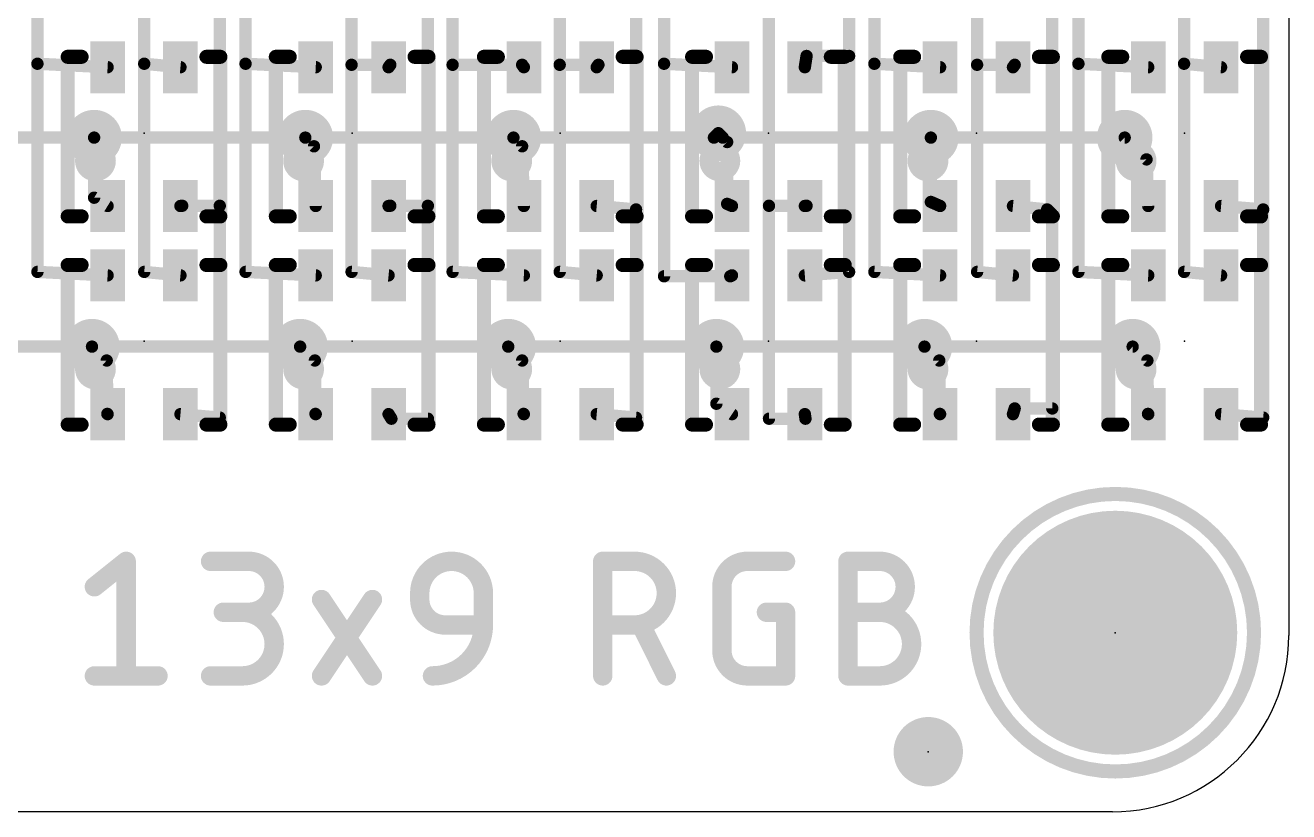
# Model space of a CAD drawing. Extents: x -9.9 to 44.1, y -5.1 to 53.3.
# Drawn here: x 20.79 to 39, y -5.08 to 6.25 of the extents above; entities that cross this region are included whole.
import ezdxf

# ---------------------------------------------------------------- set-up
doc = ezdxf.new("R2010")
doc.units = 0
for name, color, linetype in [('1', 12, 'CONTINUOUS'), ('16', 132, 'CONTINUOUS'), ('17', 110, 'CONTINUOUS'), ('18', 110, 'CONTINUOUS'), ('20', 53, 'CONTINUOUS'), ('21', 40, 'CONTINUOUS'), ('23', 40, 'CONTINUOUS'), ('31', 253, 'CONTINUOUS')]:
    doc.layers.add(name, color=color, linetype=linetype)

# ---------------------------------------------------------------- blocks, each defined once
blk = doc.blocks.new('PIE')
at = {"const_width": 0.5}
blk.add_lwpolyline([(0, -0.25, 1), (0, 0.25, 1), (0, -0.25)], format="xyb", dxfattribs=at)
blk = doc.blocks.new('RECT')
blk.add_solid([(-0.5, -0.5), (0.5, -0.5), (-0.5, 0.5), (0.5, 0.5)])
blk = doc.blocks.new('ROUNDP')
at = {"const_width": 0.5}
blk.add_lwpolyline([(0, -0.25, 1), (0, 0.25, 1), (0, -0.25)], format="xyb", dxfattribs=at)
blk = doc.blocks.new('ROUNDV')
at = {"const_width": 0.5}
blk.add_lwpolyline([(0, -0.25, 1), (0, 0.25, 1), (0, -0.25)], format="xyb", dxfattribs=at)

msp = doc.modelspace()

# ---------------------------------------------------------------- linework, layer by layer
at = {"layer": '1', "const_width": 0.1778}
for points in [[(20.9638, 5.7), (20.9638, 8.7)], [(22.503, 8.733), (22.503, 5.7)], [(23.9635, 8.7), (23.9635, 5.7)], [(25.4917, 8.7), (25.4917, 5.685)], [(26.948, 8.7), (26.948, 5.685)], [(28.4917, 5.685), (28.4917, 8.7)], [(29.996, 8.7), (29.996, 5.7)], [(32.663, 8.7), (32.663, 5.812)], [(33.0273, 8.7), (33.0273, 5.7)], [(34.5083, 8.7), (34.5083, 5.685)], [(35.969, 8.7), (35.969, 5.7)], [(37.4917, 8.7), (37.4917, 5.7)], [(23.5917, 6.574), (23.5917, 3.653)], [(26.5917, 6.6), (26.5917, 3.653)], [(29.5917, 6.574), (29.5917, 3.6)], [(31.5083, 3.653), (31.5083, 6.574)], [(35.5917, 3.526), (35.5917, 6.574)], [(38.632, 6.6), (38.632, 3.6)], [(32.025, 5.65), (32.05, 5.812)], [(32.05, 5.812), (32.663, 5.812)], [(32.663, 5.812), (32.663, 2.7)], [(20.9638, 5.7), (20.9638, 2.7)], [(21.975, 5.65), (20.9638, 5.7)], [(22.503, 5.7), (22.503, 2.7)], [(23.025, 5.65), (22.503, 5.7)], [(23.9635, 5.7), (23.9635, 2.7)], [(24.975, 5.65), (23.9635, 5.7)], [(25.4917, 5.685), (25.4917, 2.7)], [(26.05, 5.685), (25.4917, 5.685)], [(26.025, 5.65), (26.05, 5.685)], [(26.948, 5.685), (26.948, 2.7)], [(27.95, 5.685), (26.948, 5.685)], [(27.975, 5.65), (27.95, 5.685)], [(28.4917, 2.7), (28.4917, 5.685)], [(29.05, 5.685), (28.4917, 5.685)], [(29.025, 5.65), (29.05, 5.685)], [(29.996, 5.7), (29.996, 2.637)], [(30.975, 5.65), (29.996, 5.7)], [(33.0273, 5.7), (33.0273, 2.7)], [(33.975, 5.65), (33.0273, 5.7)], [(34.5083, 5.685), (34.5083, 2.7)], [(35.05, 5.685), (34.5083, 5.685)], [(35.025, 5.65), (35.05, 5.685)], [(35.969, 5.7), (35.969, 2.7)], [(36.975, 5.65), (35.969, 5.7)], [(37.4917, 5.7), (37.4917, 2.7)], [(38.025, 5.65), (37.4917, 5.7)], [(30.9051, 4.572), (30.7781, 4.699)], [(21.7805, 3.7695), (21.7805, 4.6355)], [(24.95, 4.5105), (24.825, 4.6355)], [(24.975, 3.65), (24.95, 4.5105)], [(27.95, 4.5105), (27.825, 4.6355)], [(27.975, 3.65), (27.95, 4.5105)], [(30.9051, 4.572), (30.9051, 3.6806)], [(33.8416, 3.7085), (33.8416, 4.6355)], [(36.95, 4.3213), (36.6358, 4.6355)], [(36.975, 3.65), (36.95, 4.3213)], [(21.975, 3.65), (21.7805, 3.7695)], [(23.025, 3.65), (23.05, 3.653)], [(23.05, 3.653), (23.5917, 3.653)], [(23.5917, 3.653), (23.5917, 0.6)], [(26.025, 3.65), (26.05, 3.653)], [(26.05, 3.653), (26.5917, 3.653)], [(26.5917, 3.653), (26.5917, 0.5843)], [(29.025, 3.65), (29.5917, 3.6)], [(29.5917, 3.6), (29.5917, 0.6)], [(30.975, 3.65), (30.9051, 3.6806)], [(31.5083, 0.5843), (31.5083, 3.653)], [(31.5083, 3.653), (32.05, 3.653)], [(32.05, 3.653), (32.025, 3.65)], [(33.975, 3.65), (33.8416, 3.7085)], [(35.025, 3.65), (35.5177, 3.6)], [(35.5177, 3.6), (35.5917, 3.526)], [(38.025, 3.65), (38.632, 3.6)], [(38.632, 3.6), (38.632, 0.6)], [(35.5917, 0.732), (35.5917, 3.526)], [(20.9638, 2.7), (21.975, 2.65)], [(22.503, 2.7), (23.025, 2.65)], [(23.9635, 2.7), (24.975, 2.65)], [(25.4917, 2.7), (26.025, 2.65)], [(26.948, 2.7), (27.975, 2.65)], [(29.025, 2.65), (28.4917, 2.7)], [(30.95, 2.637), (30.975, 2.65)], [(32.663, 2.7), (32.025, 2.65)], [(33.975, 2.65), (33.0273, 2.7)], [(34.5083, 2.7), (35.025, 2.65)], [(35.969, 2.7), (36.975, 2.65)], [(37.4917, 2.7), (38.025, 2.65)], [(29.996, 2.637), (30.95, 2.637)], [(21.9625, 1.423), (21.75, 1.623)], [(24.9625, 1.423), (24.75, 1.623)], [(27.95, 1.423), (27.75, 1.623)], [(30.75, 0.8), (30.75, 1.623)], [(33.9625, 1.423), (33.75, 1.623)], [(36.9625, 1.423), (36.75, 1.623)], [(21.9714, 0.6536), (21.9625, 1.423)], [(24.9714, 0.6536), (24.9625, 1.423)], [(27.9714, 0.6536), (27.95, 1.423)], [(33.9714, 0.6536), (33.9625, 1.423)], [(36.9714, 0.6536), (36.9625, 1.423)], [(21.975, 0.65), (21.9714, 0.6536)], [(23.5917, 0.6), (23.025, 0.65)], [(24.975, 0.65), (24.9714, 0.6536)], [(26.025, 0.65), (26.0657, 0.5843)], [(27.975, 0.65), (27.9714, 0.6536)], [(29.5917, 0.6), (29.025, 0.65)], [(30.975, 0.65), (30.75, 0.8)], [(32.025, 0.65), (32.0343, 0.5843)], [(33.975, 0.65), (33.9714, 0.6536)], [(35.025, 0.65), (35.05, 0.732)], [(35.05, 0.732), (35.5917, 0.732)], [(36.975, 0.65), (36.9714, 0.6536)], [(38.632, 0.6), (38.025, 0.65)], [(26.5917, 0.5843), (26.0657, 0.5843)], [(32.0343, 0.5843), (31.5083, 0.5843)]]:
    msp.add_lwpolyline(points, dxfattribs=at)
at = {"layer": '1', "const_width": 0.0889}
for points in [[(32.05, 5.8565, 1), (32.05, 5.7675)], [(32.0939, 5.8052, 1), (32.0061, 5.8188)], [(32.7075, 5.812, 1), (32.6186, 5.812)], [(32.6186, 5.812, 1), (32.7075, 5.812)], [(32.663, 5.7675, 1), (32.663, 5.8565)], [(20.966, 5.7444, 1), (20.9616, 5.6556)], [(21.0083, 5.7, 1), (20.9194, 5.7)], [(20.9194, 5.7, 1), (21.0083, 5.7)], [(21.9728, 5.6056, 1), (21.9772, 5.6944)], [(22.5475, 5.7, 1), (22.4585, 5.7)], [(22.4585, 5.7, 1), (22.5475, 5.7)], [(22.5072, 5.7442, 1), (22.4988, 5.6558)], [(23.0208, 5.6058, 1), (23.0292, 5.6942)], [(24.008, 5.7, 1), (23.919, 5.7)], [(23.919, 5.7, 1), (24.008, 5.7)], [(23.9657, 5.7444, 1), (23.9613, 5.6556)], [(24.9728, 5.6056, 1), (24.9772, 5.6944)], [(25.4917, 5.7295, 1), (25.4917, 5.6406)], [(25.5362, 5.685, 1), (25.4473, 5.685)], [(25.4473, 5.685, 1), (25.5362, 5.685)], [(25.9888, 5.6758, 1), (26.0612, 5.6242)], [(26.0862, 5.6592, 1), (26.0138, 5.7108)], [(26.05, 5.6406, 1), (26.05, 5.7295)], [(26.9925, 5.685, 1), (26.9035, 5.685)], [(26.9035, 5.685, 1), (26.9925, 5.685)], [(26.948, 5.7295, 1), (26.948, 5.6406)], [(27.9862, 5.7108, 1), (27.9138, 5.6592)], [(27.9388, 5.6242, 1), (28.0112, 5.6758)], [(27.95, 5.6406, 1), (27.95, 5.7295)], [(28.4917, 5.7295, 1), (28.4917, 5.6406)], [(28.5362, 5.685, 1), (28.4473, 5.685)], [(28.4473, 5.685, 1), (28.5362, 5.685)], [(28.9888, 5.6758, 1), (29.0612, 5.6242)], [(29.0862, 5.6592, 1), (29.0138, 5.7108)], [(29.05, 5.6406, 1), (29.05, 5.7295)], [(30.0405, 5.7, 1), (29.9516, 5.7)], [(29.9983, 5.7444, 1), (29.9937, 5.6556)], [(29.9516, 5.7, 1), (30.0405, 5.7)], [(30.9727, 5.6056, 1), (30.9773, 5.6944)], [(31.9811, 5.6568, 1), (32.0689, 5.6432)], [(33.0296, 5.7444, 1), (33.025, 5.6556)], [(33.0718, 5.7, 1), (32.9829, 5.7)], [(32.9829, 5.7, 1), (33.0718, 5.7)], [(33.9727, 5.6056, 1), (33.9773, 5.6944)], [(34.5083, 5.7295, 1), (34.5083, 5.6406)], [(34.5527, 5.685, 1), (34.4639, 5.685)], [(34.4639, 5.685, 1), (34.5527, 5.685)], [(34.9888, 5.6758, 1), (35.0612, 5.6242)], [(35.0862, 5.6592, 1), (35.0138, 5.7108)], [(35.05, 5.6406, 1), (35.05, 5.7295)], [(35.9712, 5.7444, 1), (35.9668, 5.6556)], [(36.0134, 5.7, 1), (35.9246, 5.7)], [(35.9246, 5.7, 1), (36.0134, 5.7)], [(36.9728, 5.6056, 1), (36.9772, 5.6944)], [(37.4958, 5.7443, 1), (37.4876, 5.6557)], [(37.5361, 5.7, 1), (37.4473, 5.7)], [(37.4473, 5.7, 1), (37.5361, 5.7)], [(38.0209, 5.6057, 1), (38.0291, 5.6943)], [(30.8095, 4.7304, 1), (30.7466, 4.6676)], [(21.825, 4.6355, 1), (21.736, 4.6355)], [(24.8564, 4.6669, 1), (24.7935, 4.6041)], [(24.9944, 4.5117, 1), (24.9056, 4.5092)], [(24.9186, 4.479, 1), (24.9814, 4.5419)], [(27.8564, 4.6669, 1), (27.7935, 4.6041)], [(27.9944, 4.5117, 1), (27.9056, 4.5092)], [(27.9186, 4.479, 1), (27.9814, 4.5419)], [(30.9495, 4.572, 1), (30.8606, 4.572)], [(30.8736, 4.5406, 1), (30.9365, 4.6034)], [(33.886, 4.6355, 1), (33.7971, 4.6355)], [(36.6672, 4.6669, 1), (36.6043, 4.6041)], [(36.9944, 4.3229, 1), (36.9056, 4.3196)], [(36.9186, 4.2898, 1), (36.9814, 4.3527)], [(21.8038, 3.8074, 1), (21.7572, 3.7316)], [(21.736, 3.7695, 1), (21.825, 3.7695)], [(21.9517, 3.6121, 1), (21.9983, 3.6879)], [(23.0197, 3.6941, 1), (23.0303, 3.6059)], [(23.05, 3.6974, 1), (23.05, 3.6086)], [(23.0553, 3.6089, 1), (23.0447, 3.6971)], [(23.6362, 3.653, 1), (23.5472, 3.653)], [(23.5472, 3.653, 1), (23.6362, 3.653)], [(23.5917, 3.6086, 1), (23.5917, 3.6974)], [(24.9306, 3.6487, 1), (25.0194, 3.6513)], [(26.0197, 3.6941, 1), (26.0303, 3.6059)], [(26.05, 3.6974, 1), (26.05, 3.6086)], [(26.0553, 3.6089, 1), (26.0447, 3.6971)], [(26.6362, 3.653, 1), (26.5473, 3.653)], [(26.5473, 3.653, 1), (26.6362, 3.653)], [(26.5917, 3.6086, 1), (26.5917, 3.6974)], [(27.9306, 3.6487, 1), (28.0194, 3.6513)], [(29.0289, 3.6943, 1), (29.0211, 3.6057)], [(29.6362, 3.6, 1), (29.5473, 3.6)], [(29.5473, 3.6, 1), (29.6362, 3.6)], [(29.5878, 3.5557, 1), (29.5956, 3.6443)], [(30.9229, 3.7214, 1), (30.8872, 3.6399)], [(30.8606, 3.6806, 1), (30.9495, 3.6806)], [(30.9572, 3.6093, 1), (30.9928, 3.6907)], [(31.5528, 3.653, 1), (31.4639, 3.653)], [(31.5083, 3.6974, 1), (31.5083, 3.6086)], [(31.4639, 3.653, 1), (31.5528, 3.653)], [(32.0197, 3.6941, 1), (32.0303, 3.6059)], [(32.0553, 3.6089, 1), (32.0447, 3.6971)], [(32.05, 3.6086, 1), (32.05, 3.6974)], [(33.8594, 3.7492, 1), (33.8237, 3.6677)], [(33.7971, 3.7085, 1), (33.886, 3.7085)], [(33.9572, 3.6093, 1), (33.9928, 3.6907)], [(35.0295, 3.6942, 1), (35.0205, 3.6058)], [(35.5491, 3.6314, 1), (35.4863, 3.5686)], [(35.5132, 3.5558, 1), (35.5222, 3.6442)], [(36.9306, 3.6483, 1), (37.0194, 3.6517)], [(38.0286, 3.6943, 1), (38.0214, 3.6057)], [(38.6765, 3.6, 1), (38.5876, 3.6)], [(38.5876, 3.6, 1), (38.6765, 3.6)], [(38.6284, 3.5557, 1), (38.6356, 3.6443)], [(35.6362, 3.526, 1), (35.5473, 3.526)], [(35.5473, 3.526, 1), (35.6362, 3.526)], [(35.5603, 3.4946, 1), (35.6231, 3.5574)], [(20.966, 2.7444, 1), (20.9616, 2.6556)], [(20.9194, 2.7, 1), (21.0083, 2.7)], [(21.9728, 2.6056, 1), (21.9772, 2.6944)], [(22.4585, 2.7, 1), (22.5475, 2.7)], [(22.5072, 2.7442, 1), (22.4988, 2.6558)], [(23.0208, 2.6058, 1), (23.0292, 2.6942)], [(23.919, 2.7, 1), (24.008, 2.7)], [(23.9657, 2.7444, 1), (23.9613, 2.6556)], [(24.9728, 2.6056, 1), (24.9772, 2.6944)], [(25.4958, 2.7443, 1), (25.4876, 2.6557)], [(25.4473, 2.7, 1), (25.5362, 2.7)], [(26.0209, 2.6057, 1), (26.0291, 2.6943)], [(26.9035, 2.7, 1), (26.9925, 2.7)], [(26.9502, 2.7444, 1), (26.9458, 2.6556)], [(27.9728, 2.6056, 1), (27.9772, 2.6944)], [(28.4958, 2.7443, 1), (28.4876, 2.6557)], [(28.4473, 2.7, 1), (28.5362, 2.7)], [(29.0209, 2.6057, 1), (29.0291, 2.6943)], [(30.9955, 2.6106, 1), (30.9545, 2.6894)], [(32.0215, 2.6943, 1), (32.0285, 2.6057)], [(32.6186, 2.7, 1), (32.7075, 2.7)], [(32.6665, 2.6557, 1), (32.6595, 2.7443)], [(33.0296, 2.7444, 1), (33.025, 2.6556)], [(32.9829, 2.7, 1), (33.0718, 2.7)], [(33.9727, 2.6056, 1), (33.9773, 2.6944)], [(34.5126, 2.7442, 1), (34.504, 2.6558)], [(34.4639, 2.7, 1), (34.5527, 2.7)], [(35.0207, 2.6058, 1), (35.0293, 2.6942)], [(35.9712, 2.7444, 1), (35.9668, 2.6556)], [(35.9246, 2.7, 1), (36.0134, 2.7)], [(36.9728, 2.6056, 1), (36.9772, 2.6944)], [(37.4958, 2.7443, 1), (37.4876, 2.6557)], [(37.4473, 2.7, 1), (37.5361, 2.7)], [(38.0209, 2.6057, 1), (38.0291, 2.6943)], [(29.996, 2.6814, 1), (29.996, 2.5926)], [(29.9516, 2.637, 1), (30.0405, 2.637)], [(30.9295, 2.6764, 1), (30.9705, 2.5976)], [(30.95, 2.5926, 1), (30.95, 2.6814)], [(21.7805, 1.6554, 1), (21.7195, 1.5906)], [(24.7805, 1.6554, 1), (24.7195, 1.5906)], [(27.7814, 1.6544, 1), (27.7186, 1.5916)], [(30.7945, 1.623, 1), (30.7055, 1.623)], [(33.7805, 1.6554, 1), (33.7195, 1.5906)], [(36.7805, 1.6554, 1), (36.7195, 1.5906)], [(22.0069, 1.4235, 1), (21.9181, 1.4225)], [(21.932, 1.3906, 1), (21.993, 1.4554)], [(25.0069, 1.4235, 1), (24.9181, 1.4225)], [(24.932, 1.3906, 1), (24.993, 1.4554)], [(27.9944, 1.4242, 1), (27.9056, 1.4218)], [(27.9186, 1.3916, 1), (27.9814, 1.4544)], [(34.0069, 1.4235, 1), (33.9181, 1.4225)], [(33.932, 1.3906, 1), (33.993, 1.4554)], [(37.0069, 1.4235, 1), (36.9181, 1.4225)], [(36.932, 1.3906, 1), (36.993, 1.4554)], [(22.0028, 0.6851, 1), (21.9399, 0.6222)], [(23.0289, 0.6943, 1), (23.0211, 0.6057)], [(25.0028, 0.6851, 1), (24.9399, 0.6222)], [(26.0628, 0.6734, 1), (25.9872, 0.6266)], [(28.0028, 0.6851, 1), (27.9399, 0.6222)], [(29.0289, 0.6943, 1), (29.0211, 0.6057)], [(30.7055, 0.8, 1), (30.7945, 0.8)], [(30.7747, 0.837, 1), (30.7253, 0.763)], [(30.9503, 0.613, 1), (30.9997, 0.687)], [(32.069, 0.6562, 1), (31.981, 0.6438)], [(34.0028, 0.6851, 1), (33.9399, 0.6222)], [(35.05, 0.7764, 1), (35.05, 0.6875)], [(35.0925, 0.719, 1), (35.0075, 0.745)], [(35.5473, 0.732, 1), (35.6362, 0.732)], [(35.5917, 0.6875, 1), (35.5917, 0.7764)], [(37.0028, 0.6851, 1), (36.9399, 0.6222)], [(38.0286, 0.6943, 1), (38.0214, 0.6057)], [(21.9269, 0.6531, 1), (22.0158, 0.6541)], [(21.9436, 0.6186, 1), (22.0064, 0.6814)], [(23.5472, 0.6, 1), (23.6362, 0.6)], [(23.5878, 0.5557, 1), (23.5956, 0.6443)], [(24.9269, 0.6531, 1), (25.0158, 0.6541)], [(24.9436, 0.6186, 1), (25.0064, 0.6814)], [(26.0657, 0.6288, 1), (26.0657, 0.5399)], [(26.0279, 0.5609, 1), (26.1035, 0.6077)], [(26.5473, 0.5843, 1), (26.6362, 0.5843)], [(26.5917, 0.5399, 1), (26.5917, 0.6288)], [(27.9269, 0.6524, 1), (28.0158, 0.6549)], [(27.9436, 0.6186, 1), (28.0064, 0.6814)], [(29.5473, 0.6, 1), (29.6362, 0.6)], [(29.5878, 0.5557, 1), (29.5956, 0.6443)], [(31.5083, 0.6288, 1), (31.5083, 0.5399)], [(31.4639, 0.5843, 1), (31.5528, 0.5843)], [(31.9903, 0.5781, 1), (32.0783, 0.5905)], [(32.0343, 0.5399, 1), (32.0343, 0.6288)], [(33.9269, 0.6531, 1), (34.0158, 0.6541)], [(33.9436, 0.6186, 1), (34.0064, 0.6814)], [(34.9825, 0.663, 1), (35.0675, 0.637)], [(36.9269, 0.6531, 1), (37.0158, 0.6541)], [(36.9436, 0.6186, 1), (37.0064, 0.6814)], [(38.5876, 0.6, 1), (38.6765, 0.6)], [(38.6284, 0.5557, 1), (38.6356, 0.6443)]]:
    msp.add_lwpolyline(points, format="xyb", dxfattribs=at)
at = {"layer": '16', "const_width": 0.1778}
for points in [[(30.7146, 4.6355), (30.7781, 4.699)], [(30.7781, 4.699), (30.8416, 4.6355)], [(21.7805, 4.6355), (18.825, 4.6355)], [(24.825, 4.6355), (21.7805, 4.6355)], [(24.825, 4.6355), (27.825, 4.6355)], [(27.825, 4.6355), (30.7146, 4.6355)], [(30.8416, 4.6355), (33.8416, 4.6355)], [(33.8416, 4.6355), (36.6358, 4.6355)], [(21.75, 1.623), (18.75, 1.623)], [(24.75, 1.623), (21.75, 1.623)], [(27.75, 1.623), (24.75, 1.623)], [(30.75, 1.623), (27.75, 1.623)], [(33.75, 1.623), (30.75, 1.623)], [(36.75, 1.623), (33.75, 1.623)]]:
    msp.add_lwpolyline(points, dxfattribs=at)
at = {"layer": '16', "const_width": 0.0889}
for points in [[(30.8095, 4.7304, 1), (30.7466, 4.6676)], [(30.8095, 4.6676, 1), (30.7466, 4.7304)], [(21.7805, 4.68, 1), (21.7805, 4.5911)], [(21.7805, 4.5911, 1), (21.7805, 4.68)], [(24.825, 4.68, 1), (24.825, 4.5911)], [(24.825, 4.5911, 1), (24.825, 4.68)], [(27.825, 4.68, 1), (27.825, 4.5911)], [(27.825, 4.5911, 1), (27.825, 4.68)], [(30.6831, 4.6669, 1), (30.746, 4.6041)], [(30.7146, 4.5911, 1), (30.7146, 4.68)], [(30.8416, 4.68, 1), (30.8416, 4.5911)], [(30.8101, 4.6041, 1), (30.873, 4.6669)], [(33.8416, 4.68, 1), (33.8416, 4.5911)], [(33.8416, 4.5911, 1), (33.8416, 4.68)], [(36.6358, 4.5911, 1), (36.6358, 4.68)], [(21.75, 1.6675, 1), (21.75, 1.5785)], [(21.75, 1.5785, 1), (21.75, 1.6675)], [(24.75, 1.6675, 1), (24.75, 1.5785)], [(24.75, 1.5785, 1), (24.75, 1.6675)], [(27.75, 1.6675, 1), (27.75, 1.5785)], [(27.75, 1.5785, 1), (27.75, 1.6675)], [(30.75, 1.6675, 1), (30.75, 1.5785)], [(30.75, 1.5785, 1), (30.75, 1.6675)], [(33.75, 1.6675, 1), (33.75, 1.5785)], [(33.75, 1.5785, 1), (33.75, 1.6675)], [(36.75, 1.5785, 1), (36.75, 1.6675)]]:
    msp.add_lwpolyline(points, format="xyb", dxfattribs=at)
at = {"layer": '20'}
for p, q in [((39, 43.46), (39, -2.54)), ((36.46, -5.08), (2.54, -5.08))]:
    msp.add_line(p, q, dxfattribs=at)
msp.add_arc((36.46, -2.54), 2.54, 270, 0, dxfattribs=at)
at = {"layer": '21'}
for points, const_width in [([(21.4, 3.5), (21.4, 5.8)], 0.2032), ([(21.4, 5.8), (21.6, 5.8)], 0.2032), ([(23.6, 5.8), (23.4, 5.8)], 0.2032), ([(23.6, 3.5), (23.6, 5.8)], 0.2032), ([(24.4, 3.5), (24.4, 5.8)], 0.2032), ([(24.4, 5.8), (24.6, 5.8)], 0.2032), ([(26.6, 5.8), (26.4, 5.8)], 0.2032), ([(26.6, 3.5), (26.6, 5.8)], 0.2032), ([(27.4, 3.5), (27.4, 5.8)], 0.2032), ([(27.4, 5.8), (27.6, 5.8)], 0.2032), ([(29.6, 5.8), (29.4, 5.8)], 0.2032), ([(29.6, 3.5), (29.6, 5.8)], 0.2032), ([(30.4, 3.5), (30.4, 5.8)], 0.2032), ([(30.4, 5.8), (30.6, 5.8)], 0.2032), ([(32.6, 5.8), (32.4, 5.8)], 0.2032), ([(32.6, 3.5), (32.6, 5.8)], 0.2032), ([(33.4, 3.5), (33.4, 5.8)], 0.2032), ([(33.4, 5.8), (33.6, 5.8)], 0.2032), ([(35.6, 5.8), (35.4, 5.8)], 0.2032), ([(35.6, 3.5), (35.6, 5.8)], 0.2032), ([(36.4, 3.5), (36.4, 5.8)], 0.2032), ([(36.4, 5.8), (36.6, 5.8)], 0.2032), ([(38.6, 5.8), (38.4, 5.8)], 0.2032), ([(38.6, 3.5), (38.6, 5.8)], 0.2032), ([(21.6, 3.5), (21.4, 3.5)], 0.2032), ([(23.4, 3.5), (23.6, 3.5)], 0.2032), ([(24.6, 3.5), (24.4, 3.5)], 0.2032), ([(26.4, 3.5), (26.6, 3.5)], 0.2032), ([(27.6, 3.5), (27.4, 3.5)], 0.2032), ([(29.4, 3.5), (29.6, 3.5)], 0.2032), ([(30.6, 3.5), (30.4, 3.5)], 0.2032), ([(32.4, 3.5), (32.6, 3.5)], 0.2032), ([(33.6, 3.5), (33.4, 3.5)], 0.2032), ([(35.4, 3.5), (35.6, 3.5)], 0.2032), ([(36.6, 3.5), (36.4, 3.5)], 0.2032), ([(38.4, 3.5), (38.6, 3.5)], 0.2032), ([(21.4, 0.5), (21.4, 2.8)], 0.2032), ([(21.4, 2.8), (21.6, 2.8)], 0.2032), ([(23.6, 2.8), (23.4, 2.8)], 0.2032), ([(23.6, 0.5), (23.6, 2.8)], 0.2032), ([(24.4, 0.5), (24.4, 2.8)], 0.2032), ([(24.4, 2.8), (24.6, 2.8)], 0.2032), ([(26.6, 2.8), (26.4, 2.8)], 0.2032), ([(26.6, 0.5), (26.6, 2.8)], 0.2032), ([(27.4, 0.5), (27.4, 2.8)], 0.2032), ([(27.4, 2.8), (27.6, 2.8)], 0.2032), ([(29.6, 2.8), (29.4, 2.8)], 0.2032), ([(29.6, 0.5), (29.6, 2.8)], 0.2032), ([(30.4, 0.5), (30.4, 2.8)], 0.2032), ([(30.4, 2.8), (30.6, 2.8)], 0.2032), ([(32.6, 2.8), (32.4, 2.8)], 0.2032), ([(32.6, 0.5), (32.6, 2.8)], 0.2032), ([(33.4, 0.5), (33.4, 2.8)], 0.2032), ([(33.4, 2.8), (33.6, 2.8)], 0.2032), ([(35.6, 2.8), (35.4, 2.8)], 0.2032), ([(35.6, 0.5), (35.6, 2.8)], 0.2032), ([(36.4, 0.5), (36.4, 2.8)], 0.2032), ([(36.4, 2.8), (36.6, 2.8)], 0.2032), ([(38.6, 2.8), (38.4, 2.8)], 0.2032), ([(38.6, 0.5), (38.6, 2.8)], 0.2032), ([(21.6, 0.5), (21.4, 0.5)], 0.2032), ([(23.4, 0.5), (23.6, 0.5)], 0.2032), ([(24.6, 0.5), (24.4, 0.5)], 0.2032), ([(26.4, 0.5), (26.6, 0.5)], 0.2032), ([(27.6, 0.5), (27.4, 0.5)], 0.2032), ([(29.4, 0.5), (29.6, 0.5)], 0.2032), ([(30.6, 0.5), (30.4, 0.5)], 0.2032), ([(32.4, 0.5), (32.6, 0.5)], 0.2032), ([(33.6, 0.5), (33.4, 0.5)], 0.2032), ([(35.4, 0.5), (35.6, 0.5)], 0.2032), ([(36.6, 0.5), (36.4, 0.5)], 0.2032), ([(38.4, 0.5), (38.6, 0.5)], 0.2032), ([(21.7843, -1.8382), (22.2429, -1.4713)], 0.2794), ([(22.2429, -1.4713), (22.2429, -3.1223)], 0.2794), ([(23.4593, -1.4713), (24.0097, -1.4713)], 0.2794), ([(29.1119, -3.1223), (29.1119, -1.4713)], 0.2794), ([(29.1119, -1.4713), (29.5705, -1.4713)], 0.2794), ([(31.1964, -1.4713), (31.7468, -1.4713)], 0.2794), ([(32.6467, -3.1223), (32.6467, -1.4713)], 0.2794), ([(32.6467, -1.4713), (33.1053, -1.4713)], 0.2794), ([(26.4744, -2.0216), (26.4744, -1.9299)], 0.2794), ([(27.3916, -1.9299), (27.3916, -2.3885)], 0.2794), ([(30.8295, -2.7554), (30.8295, -1.8382)], 0.2794), ([(25.0586, -3.1223), (25.7924, -2.0216)], 0.2794), ([(25.0586, -2.0216), (25.7924, -3.1223)], 0.2794), ([(24.0097, -2.2051), (23.6428, -2.2051)], 0.2794), ([(31.4716, -2.2051), (31.7468, -2.2051)], 0.2794), ([(31.7468, -2.2051), (31.7468, -3.1223)], 0.2794), ([(32.6467, -2.2051), (33.1053, -2.2051)], 0.2794), ([(27.3916, -2.3885), (26.8413, -2.3885)], 0.2794), ([(29.5705, -2.3885), (29.1119, -2.3885)], 0.2794), ([(30.0291, -3.1223), (29.6622, -2.3885)], 0.2794), ([(21.7843, -3.1223), (22.7015, -3.1223)], 0.2794), ([(23.4593, -3.1223), (23.9179, -3.1223)], 0.2794), ([(31.7468, -3.1223), (31.1964, -3.1223)], 0.2794), ([(33.1053, -3.1223), (32.6467, -3.1223)], 0.2794)]:
    msp.add_lwpolyline(points, dxfattribs=dict(at, const_width=const_width))
for points, const_width in [([(21.4508, 5.8, 1), (21.3492, 5.8)], 0.1016), ([(21.4, 5.8508, 1), (21.4, 5.7492)], 0.1016), ([(21.6, 5.7492, 1), (21.6, 5.8508)], 0.1016), ([(23.4, 5.8508, 1), (23.4, 5.7492)], 0.1016), ([(23.6508, 5.8, 1), (23.5492, 5.8)], 0.1016), ([(23.6, 5.7492, 1), (23.6, 5.8508)], 0.1016), ([(24.4508, 5.8, 1), (24.3492, 5.8)], 0.1016), ([(24.4, 5.8508, 1), (24.4, 5.7492)], 0.1016), ([(24.6, 5.7492, 1), (24.6, 5.8508)], 0.1016), ([(26.4, 5.8508, 1), (26.4, 5.7492)], 0.1016), ([(26.6508, 5.8, 1), (26.5492, 5.8)], 0.1016), ([(26.6, 5.7492, 1), (26.6, 5.8508)], 0.1016), ([(27.4508, 5.8, 1), (27.3492, 5.8)], 0.1016), ([(27.4, 5.8508, 1), (27.4, 5.7492)], 0.1016), ([(27.6, 5.7492, 1), (27.6, 5.8508)], 0.1016), ([(29.4, 5.8508, 1), (29.4, 5.7492)], 0.1016), ([(29.6508, 5.8, 1), (29.5492, 5.8)], 0.1016), ([(29.6, 5.7492, 1), (29.6, 5.8508)], 0.1016), ([(30.4508, 5.8, 1), (30.3492, 5.8)], 0.1016), ([(30.4, 5.8508, 1), (30.4, 5.7492)], 0.1016), ([(30.6, 5.7492, 1), (30.6, 5.8508)], 0.1016), ([(32.4, 5.8508, 1), (32.4, 5.7492)], 0.1016), ([(32.6508, 5.8, 1), (32.5492, 5.8)], 0.1016), ([(32.6, 5.7492, 1), (32.6, 5.8508)], 0.1016), ([(33.4508, 5.8, 1), (33.3492, 5.8)], 0.1016), ([(33.4, 5.8508, 1), (33.4, 5.7492)], 0.1016), ([(33.6, 5.7492, 1), (33.6, 5.8508)], 0.1016), ([(35.4, 5.8508, 1), (35.4, 5.7492)], 0.1016), ([(35.6508, 5.8, 1), (35.5492, 5.8)], 0.1016), ([(35.6, 5.7492, 1), (35.6, 5.8508)], 0.1016), ([(36.4508, 5.8, 1), (36.3492, 5.8)], 0.1016), ([(36.4, 5.8508, 1), (36.4, 5.7492)], 0.1016), ([(36.6, 5.7492, 1), (36.6, 5.8508)], 0.1016), ([(38.4, 5.8508, 1), (38.4, 5.7492)], 0.1016), ([(38.6508, 5.8, 1), (38.5492, 5.8)], 0.1016), ([(38.6, 5.7492, 1), (38.6, 5.8508)], 0.1016), ([(21.8, 4.1586, 1), (21.8, 4.4414, 1), (21.8, 4.1586)], 0.3048), ([(24.8, 4.1586, 1), (24.8, 4.4414, 1), (24.8, 4.1586)], 0.3048), ([(27.8, 4.1586, 1), (27.8, 4.4414, 1), (27.8, 4.1586)], 0.3048), ([(30.8, 4.1586, 1), (30.8, 4.4414, 1), (30.8, 4.1586)], 0.3048), ([(33.8, 4.1586, 1), (33.8, 4.4414, 1), (33.8, 4.1586)], 0.3048), ([(36.8, 4.1586, 1), (36.8, 4.4414, 1), (36.8, 4.1586)], 0.3048), ([(21.4, 3.5508, 1), (21.4, 3.4492)], 0.1016), ([(21.3492, 3.5, 1), (21.4508, 3.5)], 0.1016), ([(21.6, 3.4492, 1), (21.6, 3.5508)], 0.1016), ([(23.4, 3.5508, 1), (23.4, 3.4492)], 0.1016), ([(23.5492, 3.5, 1), (23.6508, 3.5)], 0.1016), ([(23.6, 3.4492, 1), (23.6, 3.5508)], 0.1016), ([(24.4, 3.5508, 1), (24.4, 3.4492)], 0.1016), ([(24.3492, 3.5, 1), (24.4508, 3.5)], 0.1016), ([(24.6, 3.4492, 1), (24.6, 3.5508)], 0.1016), ([(26.4, 3.5508, 1), (26.4, 3.4492)], 0.1016), ([(26.5492, 3.5, 1), (26.6508, 3.5)], 0.1016), ([(26.6, 3.4492, 1), (26.6, 3.5508)], 0.1016), ([(27.4, 3.5508, 1), (27.4, 3.4492)], 0.1016), ([(27.3492, 3.5, 1), (27.4508, 3.5)], 0.1016), ([(27.6, 3.4492, 1), (27.6, 3.5508)], 0.1016), ([(29.4, 3.5508, 1), (29.4, 3.4492)], 0.1016), ([(29.5492, 3.5, 1), (29.6508, 3.5)], 0.1016), ([(29.6, 3.4492, 1), (29.6, 3.5508)], 0.1016), ([(30.4, 3.5508, 1), (30.4, 3.4492)], 0.1016), ([(30.3492, 3.5, 1), (30.4508, 3.5)], 0.1016), ([(30.6, 3.4492, 1), (30.6, 3.5508)], 0.1016), ([(32.4, 3.5508, 1), (32.4, 3.4492)], 0.1016), ([(32.5492, 3.5, 1), (32.6508, 3.5)], 0.1016), ([(32.6, 3.4492, 1), (32.6, 3.5508)], 0.1016), ([(33.4, 3.5508, 1), (33.4, 3.4492)], 0.1016), ([(33.3492, 3.5, 1), (33.4508, 3.5)], 0.1016), ([(33.6, 3.4492, 1), (33.6, 3.5508)], 0.1016), ([(35.4, 3.5508, 1), (35.4, 3.4492)], 0.1016), ([(35.5492, 3.5, 1), (35.6508, 3.5)], 0.1016), ([(35.6, 3.4492, 1), (35.6, 3.5508)], 0.1016), ([(36.4, 3.5508, 1), (36.4, 3.4492)], 0.1016), ([(36.3492, 3.5, 1), (36.4508, 3.5)], 0.1016), ([(36.6, 3.4492, 1), (36.6, 3.5508)], 0.1016), ([(38.4, 3.5508, 1), (38.4, 3.4492)], 0.1016), ([(38.5492, 3.5, 1), (38.6508, 3.5)], 0.1016), ([(38.6, 3.4492, 1), (38.6, 3.5508)], 0.1016), ([(21.4508, 2.8, 1), (21.3492, 2.8)], 0.1016), ([(21.4, 2.8508, 1), (21.4, 2.7492)], 0.1016), ([(21.6, 2.7492, 1), (21.6, 2.8508)], 0.1016), ([(23.4, 2.8508, 1), (23.4, 2.7492)], 0.1016), ([(23.6508, 2.8, 1), (23.5492, 2.8)], 0.1016), ([(23.6, 2.7492, 1), (23.6, 2.8508)], 0.1016), ([(24.4508, 2.8, 1), (24.3492, 2.8)], 0.1016), ([(24.4, 2.8508, 1), (24.4, 2.7492)], 0.1016), ([(24.6, 2.7492, 1), (24.6, 2.8508)], 0.1016), ([(26.4, 2.8508, 1), (26.4, 2.7492)], 0.1016), ([(26.6508, 2.8, 1), (26.5492, 2.8)], 0.1016), ([(26.6, 2.7492, 1), (26.6, 2.8508)], 0.1016), ([(27.4508, 2.8, 1), (27.3492, 2.8)], 0.1016), ([(27.4, 2.8508, 1), (27.4, 2.7492)], 0.1016), ([(27.6, 2.7492, 1), (27.6, 2.8508)], 0.1016), ([(29.4, 2.8508, 1), (29.4, 2.7492)], 0.1016), ([(29.6508, 2.8, 1), (29.5492, 2.8)], 0.1016), ([(29.6, 2.7492, 1), (29.6, 2.8508)], 0.1016), ([(30.4508, 2.8, 1), (30.3492, 2.8)], 0.1016), ([(30.4, 2.8508, 1), (30.4, 2.7492)], 0.1016), ([(30.6, 2.7492, 1), (30.6, 2.8508)], 0.1016), ([(32.4, 2.8508, 1), (32.4, 2.7492)], 0.1016), ([(32.6508, 2.8, 1), (32.5492, 2.8)], 0.1016), ([(32.6, 2.7492, 1), (32.6, 2.8508)], 0.1016), ([(33.4508, 2.8, 1), (33.3492, 2.8)], 0.1016), ([(33.4, 2.8508, 1), (33.4, 2.7492)], 0.1016), ([(33.6, 2.7492, 1), (33.6, 2.8508)], 0.1016), ([(35.4, 2.8508, 1), (35.4, 2.7492)], 0.1016), ([(35.6508, 2.8, 1), (35.5492, 2.8)], 0.1016), ([(35.6, 2.7492, 1), (35.6, 2.8508)], 0.1016), ([(36.4508, 2.8, 1), (36.3492, 2.8)], 0.1016), ([(36.4, 2.8508, 1), (36.4, 2.7492)], 0.1016), ([(36.6, 2.7492, 1), (36.6, 2.8508)], 0.1016), ([(38.4, 2.8508, 1), (38.4, 2.7492)], 0.1016), ([(38.6508, 2.8, 1), (38.5492, 2.8)], 0.1016), ([(38.6, 2.7492, 1), (38.6, 2.8508)], 0.1016), ([(21.8, 1.1586, 1), (21.8, 1.4414, 1), (21.8, 1.1586)], 0.3048), ([(24.8, 1.1586, 1), (24.8, 1.4414, 1), (24.8, 1.1586)], 0.3048), ([(27.8, 1.1586, 1), (27.8, 1.4414, 1), (27.8, 1.1586)], 0.3048), ([(30.8, 1.1586, 1), (30.8, 1.4414, 1), (30.8, 1.1586)], 0.3048), ([(33.8, 1.1586, 1), (33.8, 1.4414, 1), (33.8, 1.1586)], 0.3048), ([(36.8, 1.1586, 1), (36.8, 1.4414, 1), (36.8, 1.1586)], 0.3048), ([(21.4, 0.5508, 1), (21.4, 0.4492)], 0.1016), ([(21.3492, 0.5, 1), (21.4508, 0.5)], 0.1016), ([(21.6, 0.4492, 1), (21.6, 0.5508)], 0.1016), ([(23.4, 0.5508, 1), (23.4, 0.4492)], 0.1016), ([(23.5492, 0.5, 1), (23.6508, 0.5)], 0.1016), ([(23.6, 0.4492, 1), (23.6, 0.5508)], 0.1016), ([(24.4, 0.5508, 1), (24.4, 0.4492)], 0.1016), ([(24.3492, 0.5, 1), (24.4508, 0.5)], 0.1016), ([(24.6, 0.4492, 1), (24.6, 0.5508)], 0.1016), ([(26.4, 0.5508, 1), (26.4, 0.4492)], 0.1016), ([(26.5492, 0.5, 1), (26.6508, 0.5)], 0.1016), ([(26.6, 0.4492, 1), (26.6, 0.5508)], 0.1016), ([(27.4, 0.5508, 1), (27.4, 0.4492)], 0.1016), ([(27.3492, 0.5, 1), (27.4508, 0.5)], 0.1016), ([(27.6, 0.4492, 1), (27.6, 0.5508)], 0.1016), ([(29.4, 0.5508, 1), (29.4, 0.4492)], 0.1016), ([(29.5492, 0.5, 1), (29.6508, 0.5)], 0.1016), ([(29.6, 0.4492, 1), (29.6, 0.5508)], 0.1016), ([(30.4, 0.5508, 1), (30.4, 0.4492)], 0.1016), ([(30.3492, 0.5, 1), (30.4508, 0.5)], 0.1016), ([(30.6, 0.4492, 1), (30.6, 0.5508)], 0.1016), ([(32.4, 0.5508, 1), (32.4, 0.4492)], 0.1016), ([(32.5492, 0.5, 1), (32.6508, 0.5)], 0.1016), ([(32.6, 0.4492, 1), (32.6, 0.5508)], 0.1016), ([(33.4, 0.5508, 1), (33.4, 0.4492)], 0.1016), ([(33.3492, 0.5, 1), (33.4508, 0.5)], 0.1016), ([(33.6, 0.4492, 1), (33.6, 0.5508)], 0.1016), ([(35.4, 0.5508, 1), (35.4, 0.4492)], 0.1016), ([(35.5492, 0.5, 1), (35.6508, 0.5)], 0.1016), ([(35.6, 0.4492, 1), (35.6, 0.5508)], 0.1016), ([(36.4, 0.5508, 1), (36.4, 0.4492)], 0.1016), ([(36.3492, 0.5, 1), (36.4508, 0.5)], 0.1016), ([(36.6, 0.4492, 1), (36.6, 0.5508)], 0.1016), ([(38.4, 0.5508, 1), (38.4, 0.4492)], 0.1016), ([(38.5492, 0.5, 1), (38.6508, 0.5)], 0.1016), ([(38.6, 0.4492, 1), (38.6, 0.5508)], 0.1016), ([(36.5, -4.5, 1), (36.5, -0.5, 1), (36.5, -4.5)], 0.2032), ([(22.3128, -1.4713, 1), (22.1731, -1.4713)], 0.1397), ([(22.2865, -1.5258, 1), (22.1993, -1.4168)], 0.1397), ([(23.4593, -1.4015, 1), (23.4593, -1.5412)], 0.1397), ([(24.0097, -2.2051, 1), (24.0097, -1.4713)], 0.2794), ([(24.0097, -1.4015, 1), (24.0097, -1.5412)], 0.1397), ([(24.0097, -1.5412, 1), (24.0097, -1.4015)], 0.1397), ([(27.3916, -1.9299, 1), (26.4744, -1.9299)], 0.2794), ([(29.1817, -1.4713, 1), (29.042, -1.4713)], 0.1397), ([(29.1119, -1.4015, 1), (29.1119, -1.5412)], 0.1397), ([(29.5705, -2.3885, 1), (29.5705, -1.4713)], 0.2794), ([(29.5705, -1.4015, 1), (29.5705, -1.5412)], 0.1397), ([(29.5705, -1.5412, 1), (29.5705, -1.4015)], 0.1397), ([(31.1964, -1.4713, 0.4142), (30.8295, -1.8382)], 0.2794), ([(31.1964, -1.4015, 1), (31.1964, -1.5412)], 0.1397), ([(31.1964, -1.5411, 1), (31.1964, -1.4014)], 0.1397), ([(31.7468, -1.5412, 1), (31.7468, -1.4015)], 0.1397), ([(32.7166, -1.4713, 1), (32.5769, -1.4713)], 0.1397), ([(32.6467, -1.4015, 1), (32.6467, -1.5412)], 0.1397), ([(33.1053, -2.2051, 1), (33.1053, -1.4713)], 0.2794), ([(33.1053, -1.4015, 1), (33.1053, -1.5412)], 0.1397), ([(33.1053, -1.5412, 1), (33.1053, -1.4015)], 0.1397), ([(21.7407, -1.7836, 1), (21.8279, -1.8927)], 0.1397), ([(26.5443, -1.9299, 1), (26.4046, -1.9299)], 0.1397), ([(27.4615, -1.9299, 1), (27.3218, -1.9299)], 0.1397), ([(30.8994, -1.8382, 1), (30.7597, -1.8382)], 0.1397), ([(30.7597, -1.8382, 1), (30.8994, -1.8382)], 0.1397), ([(25.1167, -1.9829, 1), (25.0005, -2.0604)], 0.1397), ([(25.8505, -2.0604, 1), (25.7343, -1.9829)], 0.1397), ([(26.4046, -1.9299, 1), (26.5443, -1.9299)], 0.1397), ([(26.4744, -2.0216, 0.4142), (26.8413, -2.3885)], 0.2794), ([(26.5443, -2.0216, 1), (26.4046, -2.0216)], 0.1397), ([(26.4046, -2.0216, 1), (26.5443, -2.0216)], 0.1397), ([(27.3218, -1.9299, 1), (27.4615, -1.9299)], 0.1397), ([(23.6428, -2.1352, 1), (23.6428, -2.2749)], 0.1397), ([(23.9179, -3.1223, 1), (23.9179, -2.2051)], 0.2794), ([(23.9179, -2.1352, 1), (23.9179, -2.2749)], 0.1397), ([(24.0097, -2.1352, 1), (24.0097, -2.2749)], 0.1397), ([(24.0097, -2.2749, 1), (24.0097, -2.1352)], 0.1397), ([(31.4716, -2.1352, 1), (31.4716, -2.2749)], 0.1397), ([(31.8166, -2.2051, 1), (31.6769, -2.2051)], 0.1397), ([(31.7468, -2.2749, 1), (31.7468, -2.1352)], 0.1397), ([(32.6467, -2.1352, 1), (32.6467, -2.2749)], 0.1397), ([(33.1053, -3.1223, 1), (33.1053, -2.2051)], 0.2794), ([(33.1053, -2.1352, 1), (33.1053, -2.2749)], 0.1397), ([(33.1053, -2.1352, 1), (33.1053, -2.2749)], 0.1397), ([(33.1053, -2.2749, 1), (33.1053, -2.1352)], 0.1397), ([(26.6579, -3.1223, 0.4142), (27.3916, -2.3885)], 0.2794), ([(26.8413, -2.3187, 1), (26.8413, -2.4584)], 0.1397), ([(26.8413, -2.4584, 1), (26.8413, -2.3187)], 0.1397), ([(27.4615, -2.3885, 1), (27.3218, -2.3885)], 0.1397), ([(27.3218, -2.3885, 1), (27.4615, -2.3885)], 0.1397), ([(27.3916, -2.4584, 1), (27.3916, -2.3187)], 0.1397), ([(29.1119, -2.3187, 1), (29.1119, -2.4584)], 0.1397), ([(29.5705, -2.3187, 1), (29.5705, -2.4584)], 0.1397), ([(29.5705, -2.4584, 1), (29.5705, -2.3187)], 0.1397), ([(29.7247, -2.3573, 1), (29.5997, -2.4198)], 0.1397), ([(30.8295, -2.7554, 0.4142), (31.1964, -3.1223)], 0.2794), ([(30.8994, -2.7554, 1), (30.7597, -2.7554)], 0.1397), ([(30.7597, -2.7554, 1), (30.8994, -2.7554)], 0.1397), ([(21.7843, -3.0524, 1), (21.7843, -3.1922)], 0.1397), ([(22.1731, -3.1223, 1), (22.3128, -3.1223)], 0.1397), ([(22.7015, -3.1922, 1), (22.7015, -3.0524)], 0.1397), ([(23.4593, -3.0524, 1), (23.4593, -3.1922)], 0.1397), ([(23.9179, -3.0524, 1), (23.9179, -3.1922)], 0.1397), ([(23.9179, -3.1922, 1), (23.9179, -3.0524)], 0.1397), ([(25.0005, -3.0836, 1), (25.1167, -3.161)], 0.1397), ([(25.7343, -3.161, 1), (25.8505, -3.0836)], 0.1397), ([(26.6579, -3.0525, 1), (26.6579, -3.1922)], 0.1397), ([(29.042, -3.1223, 1), (29.1817, -3.1223)], 0.1397), ([(29.9666, -3.1535, 1), (30.0916, -3.0911)], 0.1397), ([(31.1964, -3.0524, 1), (31.1964, -3.1922)], 0.1397), ([(31.1964, -3.1922, 1), (31.1964, -3.0524)], 0.1397), ([(31.6769, -3.1223, 1), (31.8166, -3.1223)], 0.1397), ([(31.7468, -3.1922, 1), (31.7468, -3.0524)], 0.1397), ([(32.6467, -3.0524, 1), (32.6467, -3.1922)], 0.1397), ([(32.5769, -3.1223, 1), (32.7166, -3.1223)], 0.1397), ([(33.1053, -3.0524, 1), (33.1053, -3.1921)], 0.1397), ([(33.1053, -3.1922, 1), (33.1053, -3.0524)], 0.1397)]:
    msp.add_lwpolyline(points, format="xyb", dxfattribs=dict(at, const_width=const_width))
at = {"layer": '23'}
for p in [(22.5, 4.7), (25.5, 4.7), (28.5, 4.7), (31.5, 4.7), (34.5, 4.7), (37.5, 4.7), (22.5, 1.7), (25.5, 1.7), (28.5, 1.7), (31.5, 1.7), (34.5, 1.7), (37.5, 1.7), (36.5, -2.5), (33.8043, -4.2151)]:
    msp.add_point(p, dxfattribs=at)

# ---------------------------------------------------------------- block references
at = {"layer": '1', "xscale": 0.75, "yscale": 0.5, "rotation": 90}
for p in [(21.975, 5.65), (23.025, 5.65), (24.975, 5.65), (26.025, 5.65), (27.975, 5.65), (29.025, 5.65), (30.975, 5.65), (32.025, 5.65), (33.975, 5.65), (35.025, 5.65), (36.975, 5.65), (38.025, 5.65), (21.975, 3.65), (23.025, 3.65), (24.975, 3.65), (26.025, 3.65), (27.975, 3.65), (29.025, 3.65), (30.975, 3.65), (32.025, 3.65), (33.975, 3.65), (35.025, 3.65), (36.975, 3.65), (38.025, 3.65), (21.975, 2.65), (23.025, 2.65), (24.975, 2.65), (26.025, 2.65), (27.975, 2.65), (29.025, 2.65), (30.975, 2.65), (32.025, 2.65), (33.975, 2.65), (35.025, 2.65), (36.975, 2.65), (38.025, 2.65), (21.975, 0.65), (23.025, 0.65), (24.975, 0.65), (26.025, 0.65), (27.975, 0.65), (29.025, 0.65), (30.975, 0.65), (32.025, 0.65), (33.975, 0.65), (35.025, 0.65), (36.975, 0.65), (38.025, 0.65)]:
    msp.add_blockref('RECT', p, dxfattribs=at)
at = {"layer": '1'}
msp.add_blockref('PIE', (33.8043, -4.2151), dxfattribs=at)
at = {"layer": '17', "xscale": 3.516, "yscale": 3.516}
msp.add_blockref('ROUNDP', (36.5, -2.5), dxfattribs=at)
msp.add_blockref('ROUNDP', (36.5, -2.5), dxfattribs=at)
at = {"layer": '18', "xscale": 0.8001, "yscale": 0.8001}
for p in [(21.7805, 4.6355), (21.7805, 4.6355), (24.825, 4.6355), (24.825, 4.6355), (27.825, 4.6355), (27.825, 4.6355), (30.7781, 4.699), (30.7781, 4.699), (33.8416, 4.6355), (33.8416, 4.6355), (36.6358, 4.6355), (36.6358, 4.6355), (21.75, 1.623), (21.75, 1.623), (24.75, 1.623), (24.75, 1.623), (27.75, 1.623), (27.75, 1.623), (30.75, 1.623), (30.75, 1.623), (33.75, 1.623), (33.75, 1.623), (36.75, 1.623), (36.75, 1.623)]:
    msp.add_blockref('ROUNDV', p, dxfattribs=at)
at = {"layer": '31', "xscale": 0.75, "yscale": 0.5, "rotation": 90}
for p in [(21.975, 5.65), (23.025, 5.65), (24.975, 5.65), (26.025, 5.65), (27.975, 5.65), (29.025, 5.65), (30.975, 5.65), (32.025, 5.65), (33.975, 5.65), (35.025, 5.65), (36.975, 5.65), (38.025, 5.65), (21.975, 3.65), (23.025, 3.65), (24.975, 3.65), (26.025, 3.65), (27.975, 3.65), (29.025, 3.65), (30.975, 3.65), (32.025, 3.65), (33.975, 3.65), (35.025, 3.65), (36.975, 3.65), (38.025, 3.65), (21.975, 2.65), (23.025, 2.65), (24.975, 2.65), (26.025, 2.65), (27.975, 2.65), (29.025, 2.65), (30.975, 2.65), (32.025, 2.65), (33.975, 2.65), (35.025, 2.65), (36.975, 2.65), (38.025, 2.65), (21.975, 0.65), (23.025, 0.65), (24.975, 0.65), (26.025, 0.65), (27.975, 0.65), (29.025, 0.65), (30.975, 0.65), (32.025, 0.65), (33.975, 0.65), (35.025, 0.65), (36.975, 0.65), (38.025, 0.65)]:
    msp.add_blockref('RECT', p, dxfattribs=at)

doc.saveas('drawing.dxf')
